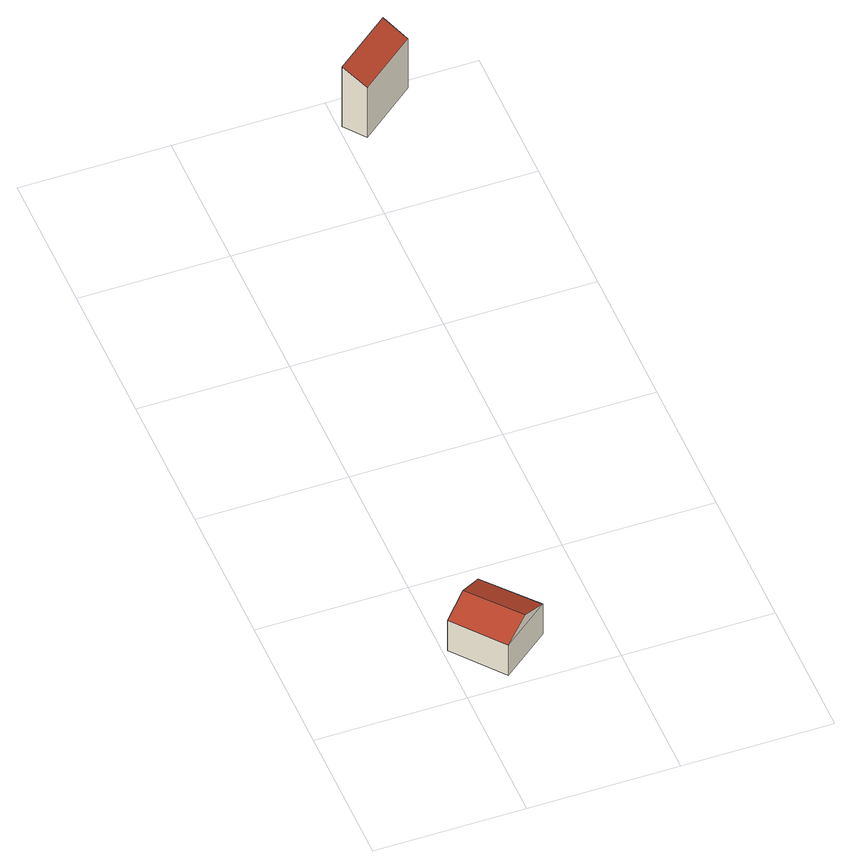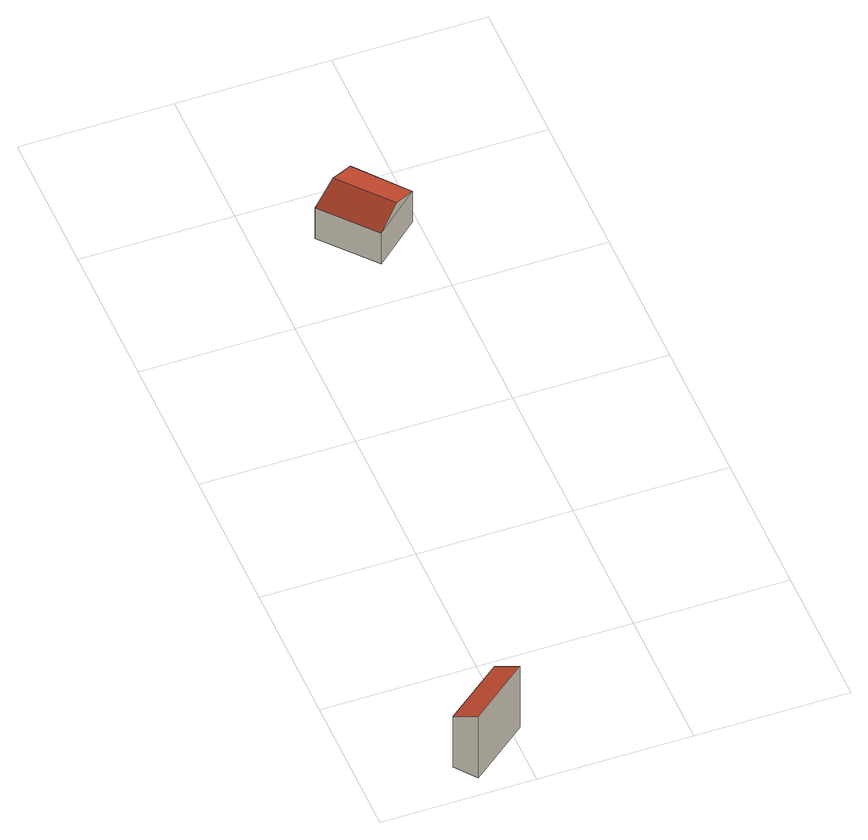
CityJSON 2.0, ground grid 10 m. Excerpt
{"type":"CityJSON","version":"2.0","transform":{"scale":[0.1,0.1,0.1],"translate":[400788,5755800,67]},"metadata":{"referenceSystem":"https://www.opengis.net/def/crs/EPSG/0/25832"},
"CityObjects":{
"building1":{"type":"Building","attributes":{"Gemeindeschluessel":"05515000","Geometrietyp2DReferenz":"3000","function":"31001_2700","roofType":"3100","measuredHeight":3.41},"geometry":[{"type":"Solid","lod":"2","boundaries":[[[[0,1,2,3]],[[4,5,1,0]],[[6,7,5,4]],[[3,2,7,6]],[[0,8,4]],[[6,9,3]],[[3,9,8,0]],[[4,8,9,6]],[[1,5,7,2]]]],"semantics":{"surfaces":[{"type":"WallSurface"},{"type":"RoofSurface"},{"type":"GroundSurface"}],"values":[[0,0,0,0,0,0,1,1,2]]}}]},
"building2":{"type":"Building","attributes":{"Gemeindeschluessel":"05515000","Geometrietyp2DReferenz":"3000","function":"51009_1610","roofType":"2100","measuredHeight":5.13},"geometry":[{"type":"Solid","lod":"2","boundaries":[[[[10,11,12,13]],[[14,15,11,10]],[[16,17,15,14]],[[13,12,17,16]],[[14,10,13,16]],[[11,15,17,12]]]],"semantics":{"surfaces":[{"type":"WallSurface"},{"type":"RoofSurface"},{"type":"GroundSurface"}],"values":[[0,0,0,0,1,2]]}}]}
},
"vertices":[
[3,42,28],[3,42,2],[30,9,2],[30,9,28],[33,68,28],[33,68,2],[62,34,28],[62,34,2],[18,55,36],[46,22,36],
[98,467,66],[98,467,14],[109,453,14],[109,453,57],[136,497,66],[136,497,14],[147,483,57],[147,483,14]
]}
